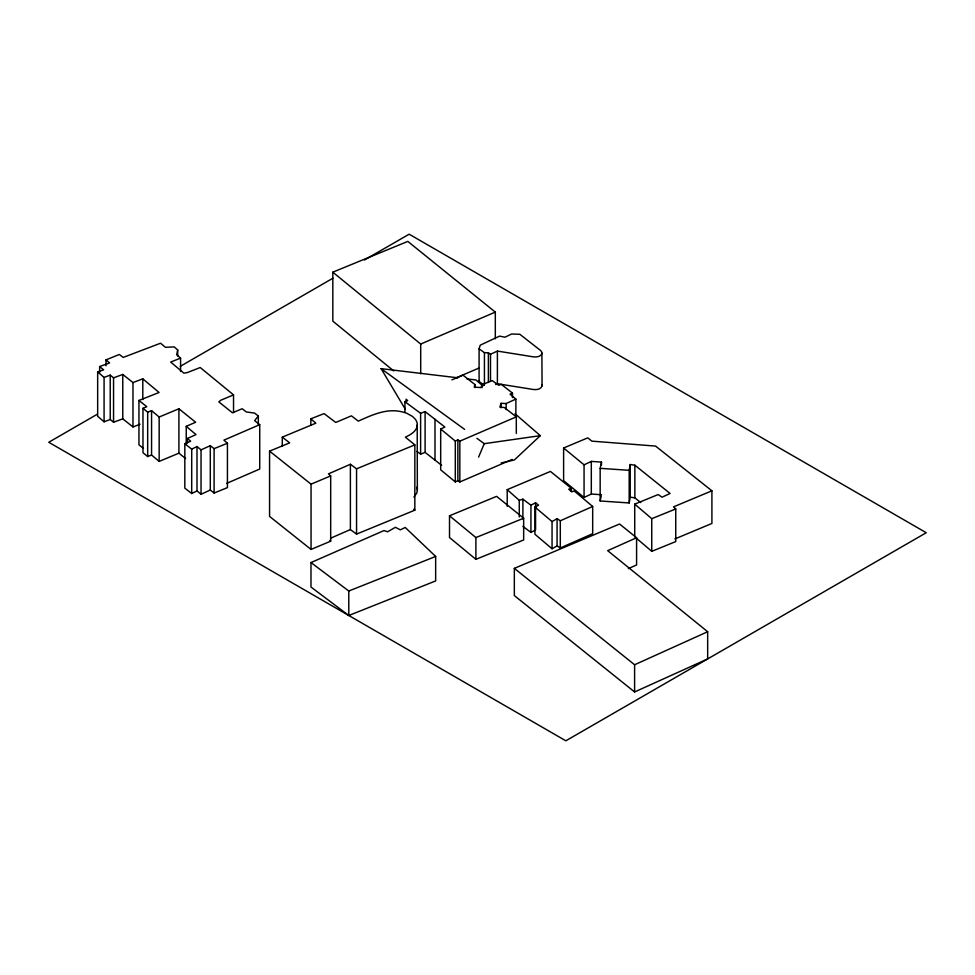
<?xml version="1.0" encoding="UTF-8"?>
<svg xmlns="http://www.w3.org/2000/svg" width="975" height="975" viewBox="0 0 975 975"><rect width="100%" height="100%" fill="white"/><g stroke="black" fill="none" stroke-linecap="round" stroke-linejoin="round"><path stroke-width="1.46" d="M417.349 424.844C417.008 431.242 410.512 434.74 405.393 437.178L414.838 444.88L414.838 510.169L356.558 534.105L350.391 529.571L350.391 464.283L328.441 473.874L330.683 475.898L330.683 541.186L311.049 549.437L269.575 516.421L269.575 451.133L289.673 442.869L282.287 437.129L315.851 423.187L310.83 418.799L324.078 413.619L335.729 422.443L351.439 415.837L358.276 421.151C371.195 415.35 385.393 408.598 399.994 411.413A25.533 14.747 0 0 1 406.965 413.376L412.559 416.483L415.167 419.055A24.923 14.393 0 0 1 417.202 423.369L417.349 490.133L416.788 493.058L413.9 497.079M542.063 353.267C540.686 357.63 534.532 357.277 530.888 356.448L497.396 351.085L490.498 354.266L488.378 352.779L484.429 352.67L479.091 348.855L480.236 345.162L499.553 336.131L504.989 337.192L511.558 334.023L519.821 334.279L540.784 350.647L541.893 352.353L542.063 385.905C540.686 390.268 534.532 389.927 530.888 389.086L497.396 383.723L495.666 384.516M601.477 494.727L591.313 494.045L584.062 497.469L584.062 464.831L591.313 461.407L601.477 462.089L600.161 468.341L600.161 500.979L629.18 502.954L629.18 470.316L630.24 464.527L634.859 465.209L670.081 493.472L662.037 497.201L658.21 494.544L634.725 504.136L634.725 536.786L651.751 551.326L675.76 541.576L675.76 508.938L673.518 506.878L711.908 490.803L711.908 523.453L674.883 538.943M629.18 502.954L630.24 497.165L630.24 464.527M106.019 365.783L106.019 359.872L119.364 354.461L123.167 357.435L160.582 343.212L165.421 347.332L174.184 346.893L177.682 349.915L176.731 354.815L180.582 358.117L180.582 371.438M600.161 500.979L601.209 495.982M451.913 379.872L463.015 375.18L474.996 384.601L474.24 387.112L480.931 387.587L482.077 384.711L492.278 380.64L498.749 385.32L501.247 384.308L512.46 393.071L512.46 397.605M515.872 417.227L515.872 399.092L506.147 403.528L501.053 403.321L499.87 407.148L504.246 407.465L516.311 416.849L516.311 433.473M483.758 384.832L479.091 381.493L479.371 380.567M478.591 457.104L484.258 443.674L540.321 435.654L515.044 413.778M233.537 412.632L233.537 394.875L220.728 400.262L218.827 401.883L232.44 412.791L242.202 408.732L246.285 411.95L254.597 413.095L258.326 416.008L254.658 420.627L259.728 424.661L259.728 469.036L226.663 483.381M540.321 435.654L514.349 459.981L501.211 462.942M97.415 414.168L48.75 442.272L565.841 740.805L926.25 532.728L409.159 234.195L364.443 260.008M180.29 366.332L332.865 278.241M557.078 545.878L552.057 548.779L552.057 521.576L557.078 518.676L560.296 520.772L592.678 506.488L592.678 533.691L560.296 547.974L557.078 545.878L557.078 518.676M535.567 502.771L535.567 529.973L530.936 532.411L530.936 505.208L535.567 502.771L538.578 505.208L534.958 507.073L534.958 534.276L552.057 548.779M106.019 359.872L109.59 362.944L99.633 366.551L103.667 369.866L97.658 371.865L104.081 377.423L110.224 375.107L113.551 377.849L122.765 374.449L132.978 382.566L142.801 378.836L159.071 392.486L138.95 400.433L146.786 406.709L142.972 408.306L147.676 412.169L151.564 410.633L159.157 417.02L178.913 408.781L195.634 422.248L186.237 426.319L195.999 434.618L187.346 438.47L190.673 441.2L184.823 443.747L191.709 449.134L196.999 446.538L201.045 449.853L201.045 494.24L210.295 490.047L214.098 493.033L227.431 487.622L227.431 443.235L223.872 440.164L259.728 424.661M184.823 443.747L184.823 488.134L191.709 493.508L196.999 490.925L196.999 446.538M512.18 459.432L459.834 481.967L457.872 480.687L455.301 481.894L440.688 469.828L440.688 429.024L444.893 427.062L425.1 411.584L420.615 413.327L404.942 401.724L407.684 400.664L406.148 399.202L406.148 402.224M440.688 429.024L455.301 441.09L457.872 439.883L459.834 441.163L516.311 416.849M201.045 449.853L210.295 445.673L214.098 448.646L214.098 493.033M514.337 568.364L634.603 664.755L707.667 631.727L707.667 658.929L634.603 691.957L514.337 595.567L514.337 568.364L619.564 524.014L636.59 537.749L636.59 564.952L628.327 568.644M512.46 393.071L510.035 394.144L515.872 399.092M636.59 537.749L607.669 550.656L707.667 631.727M310.976 562.563L383.992 530.571L387.575 531.789L395.399 527.304L400.323 529.852L405.21 527.463L435.654 556.445L435.654 580.929L348.794 615.493L310.976 587.048L310.976 562.563L348.794 591.021L348.794 615.493M331.183 537.956L350.391 529.571M495.312 312.11L407.83 241.41L332.816 272.171L420.7 344.041L495.312 312.11L495.312 338.825M456.629 377.63L478.725 368.172M269.575 451.133L311.049 484.161L330.683 475.898M507.207 506.281L507.207 489.657L550.448 471.425L571.362 488.378L571.362 491.4M584.062 497.469L563.611 480.638L563.611 448L587.754 437.86L591.849 441.139L655.578 446.087L711.908 490.803M151.564 410.633L151.564 455.02L159.157 461.407L178.913 453.168L185.603 458.555M449.512 515.787L496.604 496.36L523.66 518.225L523.66 539.979L475.898 559.333L449.512 537.542L449.512 515.787L475.898 537.566L475.898 559.333M350.391 464.283L356.558 468.817L414.838 444.88M214.098 448.646L227.431 443.235M475.898 537.566L523.66 518.225M634.725 504.136L651.751 518.688L675.76 508.938M180.582 358.117L170.674 362.054L183.836 373.133L187.127 372.657L200.228 367.526L233.537 394.875M348.794 591.021L435.654 556.445M142.972 408.306L142.972 452.692L147.676 456.556L151.564 455.02M416.995 451.449L420.615 454.131L425.1 452.388L441.602 465.282M122.765 374.449L122.765 418.836L132.978 426.952L139.986 424.283M97.658 371.865L97.658 416.252L104.081 421.809L110.224 419.494L113.551 422.236L122.765 418.836M507.207 489.657L519.273 500.333L522.893 499.176L530.936 505.208M571.362 488.378L568.742 489.194L571.764 491.863L574.178 490.925L592.678 506.488M600.161 468.341L629.18 470.316M405.161 408.988L381.103 368.648L457.897 377.812M466.94 378.897L475.971 379.97L482.869 385.942M630.24 497.165L634.859 497.859L640.733 502.564M381.103 368.648L464.612 429.378M476.885 438.311L484.258 443.674M522.893 526.378L530.936 532.411M143.423 448.403L138.95 444.807L138.95 400.433M393.754 370.963L332.816 321.141L332.816 272.171M413.656 509.206L414.838 510.169M563.611 448L584.062 464.831M196.999 490.925L201.045 494.24M534.958 507.073L552.057 521.576M329.842 540.43L330.683 541.186M541.698 384.552L542.063 385.905M417.349 490.133L417.202 488.658A24.923 14.393 0 0 0 416.788 487.183M651.751 518.688L651.751 551.326M634.859 465.209L634.859 497.859M634.603 664.755L634.603 691.957M601.477 462.089L601.477 465.051M591.313 461.407L591.313 494.045M560.296 520.772L560.296 547.974M522.893 499.176L522.893 518.822M519.273 500.333L519.273 516.957M506.147 403.528L506.147 409.573M501.053 403.321L501.053 407.855M497.396 351.085L497.396 383.723M490.498 354.266L490.498 380.969M488.378 352.779L488.378 382.456M484.429 352.67L484.429 385.32M482.077 384.711L482.077 387.733M479.091 348.855L479.091 381.493M474.996 384.601L474.996 387.623M459.834 441.163L459.834 481.967M457.872 439.883L457.872 480.687M455.301 441.09L455.301 481.894M434.996 419.323L434.996 460.127M425.1 411.584L425.1 452.388M420.7 344.041L420.7 373.717M420.615 413.327L420.615 454.131M404.942 401.724L404.942 412.303M356.558 468.817L356.558 534.105M311.049 484.161L311.049 549.437M310.83 418.799L310.83 424.881M282.287 437.129L282.287 446.245M258.326 416.008L258.326 424.893M210.295 445.673L210.295 490.047M191.709 449.134L191.709 493.508M187.346 438.47L187.346 442.906M186.237 426.319L186.237 444.076M178.913 408.781L178.913 453.168M177.682 349.915L177.682 355.826M159.157 417.02L159.157 461.407M147.676 412.169L147.676 456.556M142.801 378.836L142.801 399.555M132.978 382.566L132.978 426.952M113.551 377.849L113.551 422.236M110.224 375.107L110.224 419.494M104.081 377.423L104.081 421.809M99.633 366.551L99.633 372.462"/></g></svg>
